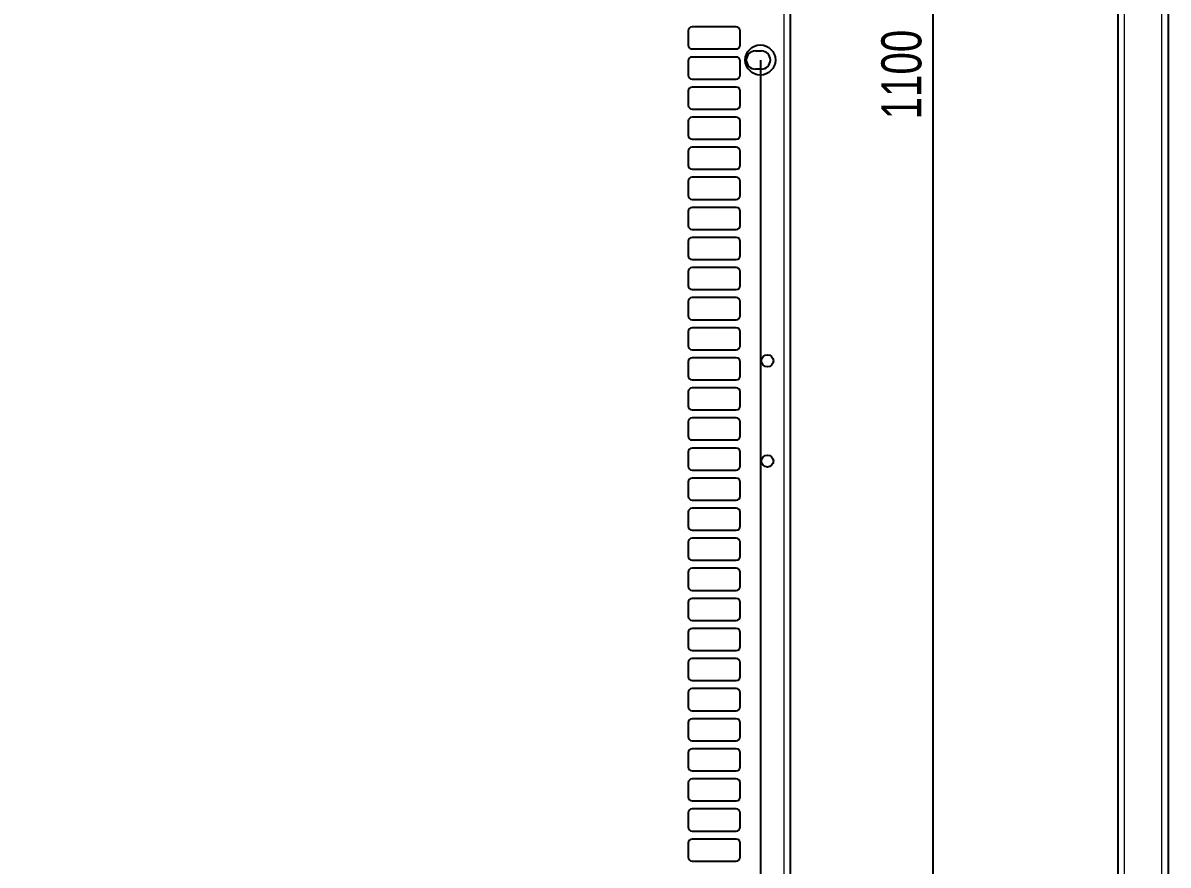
# Model space of a CAD drawing. Header units: millimetres. Extents: x -1035 to 1231, y 351 to 1984.
# Drawn here: x -427 to 144, y 775 to 1195 of the extents above; entities that cross this region are included whole.
import ezdxf

# ---------------------------------------------------------------- set-up
doc = ezdxf.new("R2010")
doc.units = ezdxf.units.MM
doc.layers.add('FORMAT', color=7, linetype='Continuous')
doc.styles.add('SLDTEXTSTYLE0', font='TXT', dxfattribs={"width": 0.75})
doc.dimstyles.new('SLDDIMSTYLE0', dxfattribs={"dimtxt": 20, "dimasz": 10, "dimexe": 0, "dimexo": 0.0625, "dimgap": 5, "dimtad": 2, "dimdec": 1, "dimrnd": 1e-09, "dimzin": 12, "dimdsep": 46, "dimtxsty": 'SLDTEXTSTYLE0', "dimsah": 1, "dimcen": 0.09, "dimadec": 0, "dimazin": 3, "dimtfac": 1, "dimtofl": 0, "dimtmove": 0, "dimatfit": 3, "dimfxl": 0, "dimfrac": 2, "dimtolj": 1, "dimtzin": 12, "dimarcsym": 0})

# ---------------------------------------------------------------- blocks, each defined once
blk = doc.blocks.new('_D_2')
at = {"layer": 'FORMAT'}
for p, q in [((-55.52, 1726.74), (28.12, 1726.74)), ((27.12, 1726.74), (27.12, 626.74)), ((-55.52, 626.74), (28.12, 626.74))]:
    blk.add_line(p, q, dxfattribs=at)
for points in [[(27.12, 1726.74), (25.59, 1716.74), (28.66, 1716.74)], [(27.12, 626.74), (28.66, 636.74), (25.59, 636.74)]]:
    blk.add_solid(points, dxfattribs=at)
at = {"layer": 'FORMAT', "insert": (1.34, 1147.19), "char_height": 20, "attachment_point": 1, "rotation": 90, "style": 'SLDTEXTSTYLE0'}
blk.add_mtext('1100', dxfattribs=at)
blk = doc.blocks.new('_D_4')
at = {"layer": 'FORMAT'}
for p, q in [((-915.03, 1176.73), (-915.03, 493.24)), ((-59.03, 1176.73), (-59.03, 493.24)), ((-915.03, 494.24), (-59.03, 494.24))]:
    blk.add_line(p, q, dxfattribs=at)
for points in [[(-915.03, 494.24), (-905.03, 492.71), (-905.03, 495.78)], [(-59.03, 494.24), (-69.03, 495.78), (-69.03, 492.71)]]:
    blk.add_solid(points, dxfattribs=at)
at = {"layer": 'FORMAT', "insert": (-509.19, 520.03), "char_height": 20, "attachment_point": 1, "style": 'SLDTEXTSTYLE0'}
blk.add_mtext('856', dxfattribs=at)

msp = doc.modelspace()

# ---------------------------------------------------------------- linework, layer by layer
at = {"color": 8, "linetype": 'Continuous', "lineweight": 18}
for p, q in [((-47.13, 535.24), (-47.13, 1818.24)), ((122.54, 1818.24), (122.54, 558.87)), ((141.34, 543.72), (141.34, 1818.24))]:
    msp.add_line(p, q, dxfattribs=at)
at = {"color": 7, "linetype": 'Continuous', "lineweight": 25}
for p, q in [((-44.03, 535.24), (-44.03, 1818.24)), ((144.44, 1818.24), (144.44, 546.62)), ((119.44, 1789.04), (119.44, 554.24)), ((-95.03, 1191.24), (-95.03, 1184.24)), ((-71.03, 1193.24), (-93.03, 1193.24)), ((-69.03, 1184.24), (-69.03, 1191.24)), ((-93.03, 1182.24), (-71.03, 1182.24)), ((-71.03, 1178.24), (-93.03, 1178.24)), ((-61.53, 1181.24), (-58.53, 1181.24)), ((-95.03, 1176.24), (-95.03, 1169.24)), ((-69.03, 1169.24), (-69.03, 1176.24)), ((-58.53, 1172.24), (-61.53, 1172.24)), ((-93.03, 1167.24), (-71.03, 1167.24)), ((-95.03, 1161.24), (-95.03, 1154.24)), ((-71.03, 1163.24), (-93.03, 1163.24)), ((-69.03, 1154.24), (-69.03, 1161.24)), ((-93.03, 1152.24), (-71.03, 1152.24)), ((-95.03, 1146.24), (-95.03, 1139.24)), ((-71.03, 1148.24), (-93.03, 1148.24)), ((-69.03, 1139.24), (-69.03, 1146.24)), ((-93.03, 1137.24), (-71.03, 1137.24)), ((-71.03, 1133.24), (-93.03, 1133.24)), ((-95.03, 1131.24), (-95.03, 1124.24)), ((-69.03, 1124.24), (-69.03, 1131.24)), ((-93.03, 1122.24), (-71.03, 1122.24)), ((-95.03, 1116.24), (-95.03, 1109.24)), ((-71.03, 1118.24), (-93.03, 1118.24)), ((-69.03, 1109.24), (-69.03, 1116.24)), ((-93.03, 1107.24), (-71.03, 1107.24)), ((-71.03, 1103.24), (-93.03, 1103.24)), ((-95.03, 1101.24), (-95.03, 1094.24)), ((-69.03, 1094.24), (-69.03, 1101.24)), ((-93.03, 1092.24), (-71.03, 1092.24)), ((-95.03, 1086.24), (-95.03, 1079.24)), ((-71.03, 1088.24), (-93.03, 1088.24)), ((-69.03, 1079.24), (-69.03, 1086.24)), ((-93.03, 1077.24), (-71.03, 1077.24)), ((-95.03, 1071.24), (-95.03, 1064.24)), ((-71.03, 1073.24), (-93.03, 1073.24)), ((-69.03, 1064.24), (-69.03, 1071.24)), ((-93.03, 1062.24), (-71.03, 1062.24)), ((-71.03, 1058.24), (-93.03, 1058.24)), ((-95.03, 1056.24), (-95.03, 1049.24)), ((-69.03, 1049.24), (-69.03, 1056.24)), ((-93.03, 1047.24), (-71.03, 1047.24)), ((-95.03, 1041.24), (-95.03, 1034.24)), ((-71.03, 1043.24), (-93.03, 1043.24)), ((-69.03, 1034.24), (-69.03, 1041.24)), ((-93.03, 1032.24), (-71.03, 1032.24)), ((-95.03, 1026.24), (-95.03, 1019.24)), ((-71.03, 1028.24), (-93.03, 1028.24)), ((-69.03, 1019.24), (-69.03, 1026.24)), ((-93.03, 1017.24), (-71.03, 1017.24)), ((-71.03, 1013.24), (-93.03, 1013.24)), ((-95.03, 1011.24), (-95.03, 1004.24)), ((-69.03, 1004.24), (-69.03, 1011.24)), ((-93.03, 1002.24), (-71.03, 1002.24)), ((-95.03, 996.24), (-95.03, 989.24)), ((-71.03, 998.24), (-93.03, 998.24)), ((-69.03, 989.24), (-69.03, 996.24)), ((-93.03, 987.24), (-71.03, 987.24)), ((-71.03, 983.24), (-93.03, 983.24)), ((-95.03, 981.24), (-95.03, 974.24)), ((-69.03, 974.24), (-69.03, 981.24)), ((-93.03, 972.24), (-71.03, 972.24)), ((-95.03, 966.24), (-95.03, 959.24)), ((-71.03, 968.24), (-93.03, 968.24)), ((-69.03, 959.24), (-69.03, 966.24)), ((-93.03, 957.24), (-71.03, 957.24)), ((-95.03, 951.24), (-95.03, 944.24)), ((-71.03, 953.24), (-93.03, 953.24)), ((-69.03, 944.24), (-69.03, 951.24)), ((-93.03, 942.24), (-71.03, 942.24)), ((-71.03, 938.24), (-93.03, 938.24)), ((-95.03, 936.24), (-95.03, 929.24)), ((-69.03, 929.24), (-69.03, 936.24)), ((-93.03, 927.24), (-71.03, 927.24)), ((-95.03, 921.24), (-95.03, 914.24)), ((-71.03, 923.24), (-93.03, 923.24)), ((-69.03, 914.24), (-69.03, 921.24)), ((-93.03, 912.24), (-71.03, 912.24)), ((-95.03, 906.24), (-95.03, 899.24)), ((-71.03, 908.24), (-93.03, 908.24)), ((-69.03, 899.24), (-69.03, 906.24)), ((-93.03, 897.24), (-71.03, 897.24)), ((-71.03, 893.24), (-93.03, 893.24)), ((-95.03, 891.24), (-95.03, 884.24)), ((-69.03, 884.24), (-69.03, 891.24)), ((-93.03, 882.24), (-71.03, 882.24)), ((-95.03, 876.24), (-95.03, 869.24)), ((-71.03, 878.24), (-93.03, 878.24)), ((-69.03, 869.24), (-69.03, 876.24)), ((-93.03, 867.24), (-71.03, 867.24)), ((-71.03, 863.24), (-93.03, 863.24)), ((-95.03, 861.24), (-95.03, 854.24)), ((-69.03, 854.24), (-69.03, 861.24)), ((-93.03, 852.24), (-71.03, 852.24)), ((-95.03, 846.24), (-95.03, 839.24)), ((-71.03, 848.24), (-93.03, 848.24)), ((-69.03, 839.24), (-69.03, 846.24)), ((-93.03, 837.24), (-71.03, 837.24)), ((-95.03, 831.24), (-95.03, 824.24)), ((-71.03, 833.24), (-93.03, 833.24)), ((-69.03, 824.24), (-69.03, 831.24)), ((-93.03, 822.24), (-71.03, 822.24)), ((-71.03, 818.24), (-93.03, 818.24)), ((-95.03, 816.24), (-95.03, 809.24)), ((-69.03, 809.24), (-69.03, 816.24)), ((-93.03, 807.24), (-71.03, 807.24)), ((-95.03, 801.24), (-95.03, 794.24)), ((-71.03, 803.24), (-93.03, 803.24)), ((-69.03, 794.24), (-69.03, 801.24)), ((-93.03, 792.24), (-71.03, 792.24)), ((-95.03, 786.24), (-95.03, 779.24)), ((-71.03, 788.24), (-93.03, 788.24)), ((-69.03, 779.24), (-69.03, 786.24)), ((-93.03, 777.24), (-71.03, 777.24))]:
    msp.add_line(p, q, dxfattribs=at)
for centre, radius in [((-59.03, 1176.74), 7.5), ((-55.53, 1026.74), 3), ((-55.53, 976.74), 3)]:
    msp.add_circle(centre, radius, dxfattribs=at)
for centre, radius, start, end in [((-93.03, 1191.24), 2, 90, 180), ((-71.03, 1191.24), 2, 0, 90), ((-93.03, 1184.24), 2, 180, 270), ((-71.03, 1184.24), 2, 270, 0), ((-93.03, 1176.24), 2, 90, 180), ((-71.03, 1176.24), 2, 0, 90), ((-61.53, 1176.74), 4.5, 90, 270), ((-58.53, 1176.74), 4.5, 270, 90), ((-93.03, 1169.24), 2, 180, 270), ((-71.03, 1169.24), 2, 270, 0), ((-93.03, 1161.24), 2, 90, 180), ((-71.03, 1161.24), 2, 0, 90), ((-93.03, 1154.24), 2, 180, 270), ((-71.03, 1154.24), 2, 270, 0), ((-93.03, 1146.24), 2, 90, 180), ((-71.03, 1146.24), 2, 0, 90), ((-93.03, 1139.24), 2, 180, 270), ((-71.03, 1139.24), 2, 270, 0), ((-93.03, 1131.24), 2, 90, 180), ((-71.03, 1131.24), 2, 0, 90), ((-93.03, 1124.24), 2, 180, 270), ((-71.03, 1124.24), 2, 270, 0), ((-93.03, 1116.24), 2, 90, 180), ((-71.03, 1116.24), 2, 0, 90), ((-93.03, 1109.24), 2, 180, 270), ((-71.03, 1109.24), 2, 270, 0), ((-93.03, 1101.24), 2, 90, 180), ((-71.03, 1101.24), 2, 0, 90), ((-93.03, 1094.24), 2, 180, 270), ((-71.03, 1094.24), 2, 270, 0), ((-93.03, 1086.24), 2, 90, 180), ((-71.03, 1086.24), 2, 0, 90), ((-93.03, 1079.24), 2, 180, 270), ((-71.03, 1079.24), 2, 270, 0), ((-93.03, 1071.24), 2, 90, 180), ((-71.03, 1071.24), 2, 0, 90), ((-93.03, 1064.24), 2, 180, 270), ((-71.03, 1064.24), 2, 270, 0), ((-93.03, 1056.24), 2, 90, 180), ((-71.03, 1056.24), 2, 0, 90), ((-93.03, 1049.24), 2, 180, 270), ((-71.03, 1049.24), 2, 270, 0), ((-93.03, 1041.24), 2, 90, 180), ((-71.03, 1041.24), 2, 0, 90), ((-93.03, 1034.24), 2, 180, 270), ((-71.03, 1034.24), 2, 270, 0), ((-93.03, 1026.24), 2, 90, 180), ((-71.03, 1026.24), 2, 0, 90), ((-93.03, 1019.24), 2, 180, 270), ((-71.03, 1019.24), 2, 270, 0), ((-93.03, 1011.24), 2, 90, 180), ((-71.03, 1011.24), 2, 0, 90), ((-93.03, 1004.24), 2, 180, 270), ((-71.03, 1004.24), 2, 270, 0), ((-93.03, 996.24), 2, 90, 180), ((-71.03, 996.24), 2, 0, 90), ((-93.03, 989.24), 2, 180, 270), ((-71.03, 989.24), 2, 270, 0), ((-93.03, 981.24), 2, 90, 180), ((-71.03, 981.24), 2, 0, 90), ((-93.03, 974.24), 2, 180, 270), ((-71.03, 974.24), 2, 270, 0), ((-93.03, 966.24), 2, 90, 180), ((-71.03, 966.24), 2, 0, 90), ((-93.03, 959.24), 2, 180, 270), ((-71.03, 959.24), 2, 270, 0), ((-93.03, 951.24), 2, 90, 180), ((-71.03, 951.24), 2, 0, 90), ((-93.03, 944.24), 2, 180, 270), ((-71.03, 944.24), 2, 270, 0), ((-93.03, 936.24), 2, 90, 180), ((-71.03, 936.24), 2, 0, 90), ((-93.03, 929.24), 2, 180, 270), ((-71.03, 929.24), 2, 270, 0), ((-93.03, 921.24), 2, 90, 180), ((-71.03, 921.24), 2, 0, 90), ((-93.03, 914.24), 2, 180, 270), ((-71.03, 914.24), 2, 270, 0), ((-93.03, 906.24), 2, 90, 180), ((-71.03, 906.24), 2, 0, 90), ((-93.03, 899.24), 2, 180, 270), ((-71.03, 899.24), 2, 270, 0), ((-93.03, 891.24), 2, 90, 180), ((-71.03, 891.24), 2, 0, 90), ((-93.03, 884.24), 2, 180, 270), ((-71.03, 884.24), 2, 270, 0), ((-93.03, 876.24), 2, 90, 180), ((-71.03, 876.24), 2, 0, 90), ((-93.03, 869.24), 2, 180, 270), ((-71.03, 869.24), 2, 270, 0), ((-93.03, 861.24), 2, 90, 180), ((-71.03, 861.24), 2, 0, 90), ((-93.03, 854.24), 2, 180, 270), ((-71.03, 854.24), 2, 270, 0), ((-93.03, 846.24), 2, 90, 180), ((-71.03, 846.24), 2, 0, 90), ((-93.03, 839.24), 2, 180, 270), ((-71.03, 839.24), 2, 270, 0), ((-93.03, 831.24), 2, 90, 180), ((-71.03, 831.24), 2, 0, 90), ((-93.03, 824.24), 2, 180, 270), ((-71.03, 824.24), 2, 270, 0), ((-93.03, 816.24), 2, 90, 180), ((-71.03, 816.24), 2, 0, 90), ((-93.03, 809.24), 2, 180, 270), ((-71.03, 809.24), 2, 270, 0), ((-93.03, 801.24), 2, 90, 180), ((-71.03, 801.24), 2, 0, 90), ((-93.03, 794.24), 2, 180, 270), ((-71.03, 794.24), 2, 270, 0), ((-93.03, 786.24), 2, 90, 180), ((-71.03, 786.24), 2, 0, 90), ((-93.03, 779.24), 2, 180, 270), ((-71.03, 779.24), 2, 270, 0)]:
    msp.add_arc(centre, radius, start, end, dxfattribs=at)

# ---------------------------------------------------------------- dimensions: what is measured, and where the dimension line sits
at = {"layer": 'FORMAT'}
for base, p1, p2, angle, picture, middle in [((27.12, 626.74), (-55.53, 1726.74), (-55.53, 626.74), 90, '_D_2', (27.12, 1176.74)), ((-59.03, 494.24), (-915.03, 1176.74), (-59.03, 1176.74), 0, '_D_4', (-487.03, 494.24))]:
    dim = msp.add_linear_dim(base=base, p1=p1, p2=p2, angle=angle, dimstyle='SLDDIMSTYLE0', dxfattribs=at)
    dim.commit()
    dim.dimension.update_dxf_attribs({"geometry": picture, "text_midpoint": middle, "dimtype": 160})

doc.saveas('drawing.dxf')
